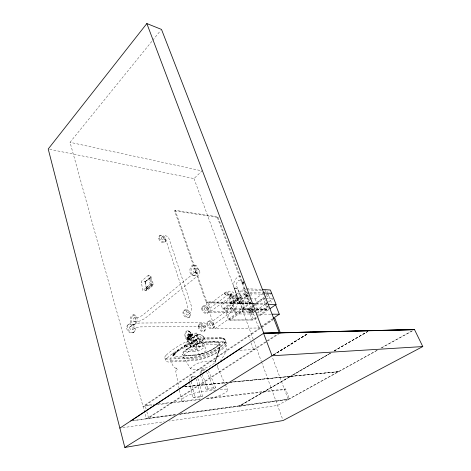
<?xml version="1.0" encoding="UTF-8"?>
<svg xmlns="http://www.w3.org/2000/svg" width="471" height="471" viewBox="0 0 471 471"><rect width="100%" height="100%" fill="white"/><g stroke="black" fill="none" stroke-linecap="round" stroke-linejoin="round"><path stroke-width="0.35" stroke-dasharray="2.35 1.77" d="M174.453 353.65L175.695 352.367A63.991 18.092 -19.7 0 1 188.906 342.87L190.885 341.734A11.598 3.474 -18.9 0 1 203.107 337.954L217.684 337.507C220.293 337.625 224.532 337.065 225.332 340.356M174.288 353.297C176.902 354.428 172.274 356.641 172.916 354.045M145.251 281.64L145.203 281.982L144.356 281.44L145.15 282.206L144.356 281.44M145.256 282.064L145.039 281.811M243.695 282.158L242.93 282.211L243.177 281.558M217.861 364.848L217.702 368.081L217.614 367.398L225.02 383.959M150.567 276.236L150.437 277.678M192.333 335.064C192.05 336.382 191.338 332.626 192.404 334.887C190.219 339.603 189.536 330.907 192.286 334.946M225.409 343.453L225.256 344.766C218.55 352.985 207.817 357.601 197.561 359.55L173.593 360.986L171.415 360.851L170.196 360.138L170.019 358.884C176.342 349.847 187.982 345.219 198.556 343.318L222.524 342.446L224.479 342.658L225.409 343.453C228.076 349.9 224.196 355.682 220.404 360.533M191.62 334.492C191.997 332.385 194.064 335.37 191.98 335.016M249.118 311.025L250.242 310.095L252.362 309.83L253.127 312.014L251.602 312.938L249.913 313.05L249.118 311.025L250.89 311.048L252.444 309.959M249.824 312.927L251.379 311.837L253.157 311.855M215.064 362.452L219.986 347.168L215.064 362.452C209.024 368.381 198.715 370.6 190.708 368.858L183.407 357.23L182.489 354.31M229.848 294.663C230.737 292.821 232.921 295.623 231.114 296.076C229.3 296.212 229.883 294.369 231.302 294.175M230.354 296.047L231.809 295.558M146.275 287.781L151.15 283.524L150.143 277.737C150.755 278.956 155.807 285.591 151.103 283.689M244.879 295.211L246.298 294.734L244.879 295.211L245.491 296.665L246.804 296.088L245.385 296.565M146.563 289.106L145.898 290.407L146.346 289.029M145.268 281.935L145.133 281.652M192.627 334.669L192.091 334.01L186.987 338.06L187.058 339.709L189.76 344.248L191.379 344.354L197.82 339.762L198.391 338.843L198.156 337.165L196.972 335.794L196.672 336.241L197.496 337.884L197.378 338.979L190.914 343.618C189.236 343.706 187.058 339.526 188.047 338.031L192.58 334.734L192.086 334.598L192.027 334.051M220.228 346.521L215.135 362.081L215.053 361.763C207.199 359.873 195.901 361.987 190.578 368.552L190.708 368.858M145.898 290.407L146.41 289.088M151.003 284.996L151.256 284.69L151.097 285.008M141.865 282.523L141.571 282.347L141.889 282.382M172.822 353.921L173.628 353.433M243.672 282.323C242.8 283.036 244.49 283.495 243.319 282.294M196.06 332.938L197.196 334.186A1.154 0.771 55.2 0 0 198.132 334.504A6.276 4.204 55.9 0 1 204.526 338.39L204.573 338.366A6.353 4.251 55.9 0 0 198.103 334.434A1.077 0.724 55.2 0 1 197.225 334.139L189.577 339.668L187.729 337.636A0.783 0.536 55.2 0 0 186.852 337.772A0.783 0.536 55.2 0 0 187.499 338.814L187.694 338.773A0.701 0.477 55.2 0 1 186.981 338.255A0.701 0.477 55.2 0 1 187.128 337.53L189.76 335.611A0.707 0.477 55.2 0 1 190.502 335.958L191.055 336.565L190.366 335.717A0.783 0.53 55.2 0 0 189.489 335.852A0.783 0.53 55.2 0 0 190.137 336.9L190.331 336.859A0.707 0.477 55.2 0 1 189.619 336.335A0.707 0.477 55.2 0 1 189.76 335.611M144.691 412.478L70.038 142.307L152.268 40.83M152.728 40.259L160.582 30.568M190.054 338.449C191.744 336.07 191.303 331.095 187.9 330.654M145.162 281.629L150.108 277.796L145.245 281.829L146.481 288.882L148.565 289.094L153.322 285.19L153.181 284.119L148.312 287.899L146.24 287.557M150.055 277.831L149.943 277.849M206.793 310.607L227.764 294.893M49.649 149.295L193.993 178.591L202.035 170.908L70.038 142.307M149.701 286.433L150.261 285.909M260.027 327.174L258.82 327.987L215.123 328.652L174.629 210.861L175.206 210.319L217.855 216.837L250.389 303.359L206.893 302.323L175.206 210.319M159.104 236.301L159.81 235.653M161.476 237.396C163.596 234.464 168.406 235.524 169.166 239.044L191.12 305.131C192.239 308.587 191.338 312.944 188.106 314.946A1.772 1.177 53.3 0 1 185.774 313.174A1.772 1.177 53.3 0 1 187.611 312.244A1.772 1.177 53.3 0 1 188.106 314.946M177.573 350.736C176.03 352.491 172.315 353.939 173.122 356.794M163.849 239.745L165.286 238.874L164.562 238.985L165.48 239.186L165.191 238.885L166.004 240.21L187.794 306.362L187.841 309.718L186.228 311.961M164.797 242.123L165.509 241.488M201.064 370.995L202.565 369.67M174.629 210.861L217.272 217.337L217.855 216.837M200.469 375.487L206.357 389.7L207.905 388.381L215.583 387.586L209.636 373.532A5.311 3.474 50.9 0 0 208.153 371.266M206.357 389.7L214.034 388.887L215.583 387.586M145.245 281.829L150.143 277.737M127.835 324.937L128.618 324.295M130.155 326.621L134.518 324.101L139.016 323.041L202.477 322.606C204.143 322.482 205.892 323.477 205.974 325.278L205.162 327.157L203.454 328.587M132.587 329.647L135.901 327.698L139.816 326.898L203.266 326.291L202.365 325.455L202.654 324.678L201.247 325.85M177.084 351.136L178.421 350.059M133.334 332.608A4.722 3.48 51.4 0 0 131.697 325.202A4.722 3.48 51.4 0 0 126.675 328.54A4.722 3.48 51.4 0 0 133.334 332.608L134.123 331.978A4.728 3.474 51.4 0 0 132.481 324.566A4.728 3.474 51.4 0 0 127.458 327.904A4.728 3.474 51.4 0 0 134.123 331.978M189.772 338.714L188.035 339.185A4.051 2.673 89.4 0 1 185.88 332.95A4.051 2.673 89.4 0 1 190.508 333.285A4.051 2.673 89.4 0 1 188.035 339.185M183.855 310.566L184.632 309.965M207.54 301.829L210.808 311.296L254.375 311.761L251.037 302.894L207.54 301.829L206.239 302.812L251.255 303.913M202.489 306.48L203.26 305.897M188.924 317.531A4.31 2.879 53.3 0 0 187.134 310.866A4.31 2.879 53.3 0 0 183.078 313.768A4.31 2.879 53.3 0 0 188.924 317.531L189.701 316.942A4.316 2.879 53.3 0 0 187.905 310.271A4.316 2.879 53.3 0 0 183.855 313.174A4.316 2.879 53.3 0 0 189.701 316.942M204.644 307.94L225.25 292.426C235.9 285.997 241.735 305.332 233.092 310.736L212.021 325.891M209.854 323.188L231.791 307.139L231.549 307.38C234.228 304.242 234.358 299.197 231.903 295.9L232.126 296.147L230.213 294.675L230.613 294.793L229.495 294.463L229.907 294.587L228.464 294.622L228.877 294.528L227.481 295.158M207.411 313.227L208.188 312.65M241.123 297.613L226.045 308.605L230.131 320.056L245.426 309.212L241.123 297.613L229.76 297.242L209.489 312.267L255.158 312.726M249.324 293.674L245.691 293.533L234.087 302.005L232.709 298.22L244.255 289.712L246.433 289.806M199.033 324.325L199.822 323.742M261.205 289.394L244.031 288.593L221.664 305.126L221.423 305.655L222.589 308.952L245.42 292.226L249.071 292.379M224.061 308.97L239.662 297.566L243.578 308.152L254.599 308.328M207.682 321.728L208.465 321.157M187.087 337.46L189.725 335.54M187.128 337.53A0.701 0.477 55.2 0 1 187.87 337.878L190.537 335.917M190.343 336.93L187.705 338.843M191.055 336.565L196.089 332.897M187.841 340.668L194.494 335.858M187.87 337.878L189.548 339.715L197.196 334.186M198.103 334.434L190.449 339.956A1.066 0.724 55.4 0 1 189.577 339.668M189.548 339.715A1.142 0.777 55.4 0 0 190.484 340.027L198.132 334.504M204.084 331.272L204.879 330.701M190.284 343.7L196.96 338.92M190.372 343.812L197.049 339.032M212.639 328.528L213.428 327.963M251.496 303.242L249.318 303.189L236.195 312.55L232.727 303L251.661 303.454M250.172 298.767L255.27 298.92L263.313 293.18M263.884 292.774L266.757 290.725L267.24 291.955M243.578 308.152L242.465 308.941L242.824 309.912L255.317 310.077M249.748 303.819L251.037 302.894M238.196 297.519L242.471 309.1L249.795 303.877M215.123 328.652L235.806 313.922L255.388 314.063M253.492 309.106L224.585 308.587L228.641 319.992L242.824 309.912M204.573 338.366L196.837 343.842A6.205 4.227 56.1 0 0 190.484 340.027M192.922 346.98L199.627 342.229M193.01 347.086L199.716 342.34M252.391 303.471L255.306 303.542L264.101 297.319M264.684 296.901L268.205 294.41L265.303 294.298M253.539 305.12L248.135 308.941L252.238 319.933L258.114 315.888M254.14 304.696L263.148 298.326L264.502 298.373L268.835 309.547L258.302 316.783M248.971 309.329L252.556 306.798M253.098 306.415L266.298 297.107M266.892 296.683L271.078 293.727M195.453 350.124L202.183 345.402M253.068 312.667L267.852 302.364M268.446 301.952L273.174 298.655M146.552 288.876L151.326 284.943L151.156 283.677M255.888 312.732L258.803 312.756L268.293 306.191M256.43 309.153L265.985 309.294L267.092 308.529L263.148 298.326M258.703 315.488L266.345 310.224L265.985 309.294M230.131 320.056L253.622 319.997L257.719 317.183M260.628 326.768L272.685 318.679M273.398 318.979L143.001 406.361L151.756 405.325M146.081 408.981L145.115 405.513L273.204 319.791M279.332 332.926L146.457 418.86L144.885 413.185M146.852 411.76L148.589 418.007L279.126 333.698M145.822 281.328L145.239 281.711M273.292 354.981L308.24 333.215M273.439 354.975L308.387 333.209M273.339 355.11L308.293 333.35M273.486 355.105L308.44 333.35M174.476 353.65L174.087 353.851M234.776 288.293L235.406 287.958A1.501 0.53 -20.3 0 0 234.858 289.059A1.501 0.53 -20.3 0 0 237.207 288.028L237.213 288.04M236.866 288.393C229.389 291.796 235.129 272.132 241.994 277.631M180.116 414.144L239.168 406.102L330.471 353.073M334.145 350.877L367.774 331.384M290.36 376.341L239.168 406.102M330.401 353.203L290.56 376.358L231.944 381.957M334.192 350.995L367.71 331.507M338.366 371.648L290.525 376.441L239.333 406.196L288.146 399.437L377.206 350.206M330.518 353.191L290.684 376.347L338.508 371.743M334.316 350.989L367.827 331.507M180.517 413.679L289.371 398.919L285.597 388.94L284.519 389.552L204.991 399.014M380.968 348.075L411.931 330.995M377.324 350.277L277.566 405.449L169.283 421.009M381.663 347.828L412.631 330.748M191.238 377.236L192.869 376.476M230.855 307.957L231.561 307.634L231.19 307.775M148.495 275.152L141.229 281.352L142.737 290.454C146.716 292.114 150.172 287.375 152.451 284.82L150.838 275.765L148.542 275.141L150.214 284.384L142.866 290.53M189.519 382.381L193.086 397.765L194.741 397.047L202.424 396.17L198.809 380.927A5.263 3.762 68 0 0 197.708 378.454M193.086 397.765L200.764 396.888L202.424 396.17M174.099 353.856L172.857 353.915M146.611 288.723L146.234 288.67M173.864 353.362L174.482 353.285M122.778 427.692L164.196 421.739M148.589 418.007L176.166 414.268M131.421 420.774L175.606 414.757M132.904 420.703L175.642 414.88M178.692 414.462L288.287 399.526L272.226 356.959M250.442 295.335L251.426 295.064L251.084 294.157L250.254 293.904M156.861 404.719L199.904 399.602M145.115 405.513L154.576 404.395M158.221 403.971L200.434 398.984M206.257 398.301L285.597 388.94M215.848 390.041L201.317 391.601A12.693 2.92 -18.8 0 0 184.238 397.5A12.693 2.92 -18.8 0 0 186.098 401.263M220.204 389.576L223.831 389.187A12.24 2.744 -19.3 0 1 224.855 392.908A12.24 2.744 -19.3 0 1 208.624 398.584M184.502 386.585L227.422 382.399M184.544 386.726L227.464 382.529M229.795 382.299L338.567 371.666M185.115 386.756L227.305 382.629M229.63 382.399L290.401 376.453M146.351 288.752L145.039 281.846M239.874 350.247L254.623 349.523M187.694 339.644A4.504 2.967 89.4 0 0 190.437 333.091A4.504 2.967 89.4 0 0 185.303 332.709A4.504 2.967 89.4 0 0 187.694 339.644C192.027 339.597 192.568 331.372 188.223 331.095M188.594 336.371A1.248 0.824 89.4 0 0 189.354 334.551A1.248 0.824 89.4 0 0 187.929 334.451A1.248 0.824 89.4 0 0 188.594 336.371C189.99 336.394 189.86 333.839 188.653 333.88M188.859 335.794A0.677 0.447 89.4 0 0 189.265 334.81A0.677 0.447 89.4 0 0 188.494 334.757A0.677 0.447 89.4 0 0 188.859 335.794L190.726 335.746A0.671 0.447 89.4 0 0 191.132 334.763A0.671 0.447 89.4 0 0 190.361 334.71A0.671 0.447 89.4 0 0 190.726 335.746M188.889 334.445L190.755 334.404M248.411 295.5L244.632 295.123L243.884 294.087L247.563 293.627M133.075 324.731L134.264 324.725M134.188 321.823L139.699 321.075L144.65 318.667L197.844 275.706C202.1 273.227 199.239 267.263 194.664 268.24M228.641 319.992L252.238 319.933M134.394 317.813A2.008 1.213 -88.6 0 1 135.289 320.922A2.008 1.213 -88.6 0 1 133.193 320.722A2.008 1.213 -88.6 0 1 134.394 317.813L138.621 317.289L142.16 315.564L196.001 271.42L195.759 272.373L195.612 272.079L196.431 272.992L194.476 272.615M133.134 314.916L134.317 314.922M256.112 314.069L271.337 314.175M256.053 310.089L266.345 310.224M242.471 309.1L253.445 309.259M256.371 309.3L268.811 309.482M222.589 308.952L253.475 309.329M256.401 309.37L268.835 309.547M255.335 308.34L267.092 308.529M251.991 303.93L267.322 304.284M252.226 303.259L267.493 303.624M232.709 298.22L249.447 298.744M265.944 298.42L272.456 298.632M250.048 293.704L264.572 294.269M249.795 292.409L262.924 292.944M247.163 289.842L261.676 290.495M264.584 290.625L266.033 290.689M193.41 275.682L194.605 275.759M194.14 265.061A5.352 3.585 -85.8 0 1 196.066 273.68A5.352 3.585 -85.8 0 1 189.978 272.303A5.352 3.585 -85.8 0 1 194.14 265.061L195.335 265.155A5.346 3.585 -85.8 0 1 197.267 273.757A5.346 3.585 -85.8 0 1 191.173 272.385A5.346 3.585 -85.8 0 1 195.335 265.155M175 354.569L173.222 355.175M174.57 353.327L174.629 353.385A11.41 3.344 -18.5 0 0 177.19 356.382L193.575 355.47A18.734 5.446 -19 0 0 214.717 348.246L220.769 344.107A18.811 5.493 -19.1 0 0 219.386 337.524M243.501 282.241L243.996 283.006M243.042 281.705L243.536 282.465M242.942 281.852L243.648 283.065M242.889 281.994L243.519 283.036M242.883 282.117L243.425 282.977M242.865 283.365L240.557 280.31L238.762 280.163C236.365 281.646 236.13 285.185 237.249 287.893L242.312 301.552A1.513 0.506 -20.3 0 1 240.204 302.723A1.513 0.506 -20.3 0 1 240.128 301.823A1.513 0.506 -20.3 0 1 242.312 301.552M247.911 295.529L250.384 299.791M232.933 294.987L236.118 300.592M237.849 289.553L243.695 300.804M170.196 360.138L173.41 366.591L177.479 369.582L176.784 368.917L176.866 367.969L175.783 371.507L179.268 389.411M225.315 384.619L227.687 389.917M214.034 388.887L208.123 374.851A5.299 3.48 51 0 0 206.645 372.585M201.982 374.162L207.905 388.381M267.481 292.568L271.855 303.73M255.27 298.92L256.66 302.582M255.306 303.542L258.803 312.756M217.272 217.337L258.82 327.987M244.255 289.712L249.318 303.189M249.495 308.958L253.622 319.997M193.993 178.591L261.311 361.322M261.564 362.011L282.612 419.149M234.405 288.817L239.451 302.512M248.5 335.664L250.201 340.298M251.167 342.947L253.592 349.57M229.76 297.242L235.806 313.922M199.48 270.118L199.81 271.037M225.527 340.927L226.522 343.789M219.245 343.071L220.234 345.938M186.163 345.113L186.545 346.315M184.296 345.743L184.679 346.944M164.874 357.842L165.763 360.81M200.764 396.888L197.172 381.675A5.252 3.768 68.1 0 0 196.077 379.208M191.155 381.628L194.741 397.047M235.07 290.631L237.943 303.024M179.416 390.112L181.618 400.656M244.202 296.96L245.403 303.2M229.136 296.453L230.301 302.841M250.843 301.905A3.073 1.013 -20.5 0 1 246.686 303.642A3.073 1.013 -20.5 0 1 246.045 302.288A3.073 1.013 -20.5 0 1 250.319 300.786M244.255 283.265A1.519 0.742 -32.9 0 1 242.812 283.283A1.519 0.742 -32.9 0 1 243.625 281.935M189.348 381.051A5.252 3.768 68.1 0 1 194.252 377.495M190.996 379.655A5.263 3.762 68 0 1 195.883 376.735M201.612 372.938A5.311 3.474 50.9 0 1 206.051 369.682M200.022 373.68A5.299 3.48 51 0 1 204.549 371.007M224.114 293.303C223.89 294.987 233.587 296.206 231.756 293.415L227.982 292.862L224.125 293.286M151.674 284.643L152.174 285.255L151.674 284.643M196.719 336.347L197.479 335.935L196.743 336.318M166.128 355.199L166.075 355.24A12.864 3.768 -18.3 0 0 169.666 359.09L191.514 357.842A20.012 5.764 -19 0 0 217.767 348.87L220.828 346.786A20.094 5.817 -19.1 0 0 219.109 338.696L197.255 339.361A13.076 3.921 -18.7 0 0 181.105 344.348L180.134 344.931A66.052 18.71 -19.5 0 0 166.663 354.698L166.128 355.199M167.028 358.19L166.981 358.231A12.894 3.721 -18.4 0 0 170.561 362.022L192.421 360.68A20.053 5.693 -19 0 0 218.721 351.678L221.794 349.606A20.135 5.746 -19.1 0 0 220.116 341.61L198.244 342.376A13.106 3.874 -18.7 0 0 182.065 347.38L181.088 347.963A66.181 18.475 -19.5 0 0 167.57 357.695L167.028 358.19M174.441 354.174L174.394 354.216A12.693 3.697 -18.5 0 0 177.75 358.037L191.332 357.277A20 5.782 -19 0 0 217.573 348.31L220.634 346.22A20.082 5.835 -19.1 0 0 218.909 338.113L205.332 338.514A12.9 3.839 -18.9 0 0 189.424 343.436L188.453 344.013A65.251 18.345 -19.7 0 0 174.982 353.68L174.441 354.174M187.723 348.458L185.421 350.094A14.56 4.239 -18.8 0 0 187.623 355.682L194.529 355.311A14.719 4.245 -19 0 0 213.946 348.675L215.859 347.368A14.76 4.274 -19.1 0 0 214.464 341.469L207.552 341.71A14.607 4.268 -18.9 0 0 187.723 348.458M202.813 340.486L196.119 345.219L199.421 355.334L206.192 350.665L202.813 340.486M188.665 351.419L186.363 353.05A14.589 4.186 -18.9 0 0 188.541 358.561L195.453 358.166A14.748 4.192 -19 0 0 214.906 351.507L216.825 350.206A14.789 4.221 -19.1 0 0 215.453 344.378L208.535 344.648A14.636 4.215 -18.9 0 0 188.665 351.419M147.759 287.952L147.04 288.44L147.776 287.958M195.088 354.922L188.182 355.287A13.93 4.056 -18.8 0 1 185.085 350.712A37.18 10.615 -19.3 0 1 189.207 347.786A13.965 4.08 -18.9 0 1 206.963 342.123L213.869 341.881A13.812 3.998 -19.1 0 1 216.218 346.644A38.881 11.498 -18.6 0 1 213.281 348.711A13.783 3.974 -19 0 1 195.088 354.922M194.664 351.319L184.691 351.796A15.602 4.533 -18.9 0 1 187.77 349.223A15.631 4.551 -18.9 0 1 192.044 346.574L202.024 346.167A6.076 1.772 -18.9 0 1 202.771 348.546A6.076 1.772 -18.9 0 1 194.664 351.319M224.997 293.221A1.766 1.083 53.4 0 0 227.128 295.335A1.766 1.083 53.4 0 0 226.945 292.827A1.766 1.083 53.4 0 0 224.997 293.221M230.602 308.788A1.79 1.107 54.6 0 0 232.756 310.919A1.79 1.107 54.6 0 0 232.556 308.334A1.79 1.107 54.6 0 0 230.602 308.788M209.583 324.019A1.737 1.13 55 0 0 211.679 326.079A1.737 1.13 55 0 0 211.55 323.524A1.737 1.13 55 0 0 209.583 324.019M201.665 308.746A4.174 2.696 53.7 0 0 206.863 313.498A4.174 2.696 53.7 0 0 206.28 307.345A4.174 2.696 53.7 0 0 201.665 308.746M202.436 308.164A4.18 2.696 53.7 0 0 207.64 312.921A4.18 2.696 53.7 0 0 207.052 306.762A4.18 2.696 53.7 0 0 202.436 308.164M204.373 308.74A1.713 1.107 53.7 0 0 206.451 310.783A1.713 1.107 53.7 0 0 206.333 308.299A1.713 1.107 53.7 0 0 204.373 308.74M206.875 324.072A4.21 2.738 55 0 0 212.091 328.823A4.21 2.738 55 0 0 211.473 322.523A4.21 2.738 55 0 0 206.875 324.072M207.658 323.495A4.215 2.732 55 0 0 212.886 328.252A4.215 2.732 55 0 0 212.262 321.958A4.215 2.732 55 0 0 207.658 323.495M159.428 237.99A4.08 2.573 47.3 0 0 165.05 241.835A4.08 2.573 47.3 0 0 163.478 235.912A4.08 2.573 47.3 0 0 159.428 237.99M158.721 238.638A4.074 2.573 47.3 0 0 164.338 242.477A4.074 2.573 47.3 0 0 162.772 236.554A4.074 2.573 47.3 0 0 158.721 238.638M161.306 238.185A1.672 1.054 47.3 0 0 163.543 239.951A1.672 1.054 47.3 0 0 163.137 237.578A1.672 1.054 47.3 0 0 161.306 238.185M195.447 272.108A2.19 1.472 -85.8 0 0 195.165 268.376A2.19 1.472 -85.8 0 0 193.11 270.801A2.19 1.472 -85.8 0 0 195.447 272.108M136.466 323.082A4.898 2.956 -88.6 0 0 134.977 315.022A4.898 2.956 -88.6 0 0 131.474 321.363A4.898 2.956 -88.6 0 0 136.466 323.082M135.277 323.088A4.91 2.956 -88.6 0 0 133.793 315.017A4.91 2.956 -88.6 0 0 130.29 321.369A4.91 2.956 -88.6 0 0 135.277 323.088M245.185 297.248A2.008 0.677 -20.5 0 0 247.987 295.688A2.008 0.677 -20.5 0 0 245.108 296.029A2.008 0.677 -20.5 0 0 245.185 297.248M239.486 303.448A3.109 1.036 -20.3 0 0 243.813 301.046A3.109 1.036 -20.3 0 0 239.333 301.593A3.109 1.036 -20.3 0 0 239.486 303.448M231.891 303.271A3.15 1.06 -20.1 0 0 236.254 300.839A3.15 1.06 -20.1 0 0 231.685 301.393A3.15 1.06 -20.1 0 0 231.891 303.271M230.184 296.754A2.055 0.712 -20.1 0 0 233.021 295.152A2.055 0.712 -20.1 0 0 230.031 295.5A2.055 0.712 -20.1 0 0 230.184 296.754M196.719 340.197A2.061 1.389 55.8 0 0 199.327 342.429A2.061 1.389 55.8 0 0 198.962 339.267A2.061 1.389 55.8 0 0 196.719 340.197M188.011 334.451A1.248 0.824 89.4 0 0 188.677 336.371A1.248 0.824 89.4 0 0 189.436 334.551A1.248 0.824 89.4 0 0 188.011 334.451M188.3 334.569A1.024 0.677 89.4 0 0 188.847 336.141A1.024 0.677 89.4 0 0 189.472 334.651A1.024 0.677 89.4 0 0 188.3 334.569M190.031 344.978A2.043 1.395 56 0 0 192.615 347.18A2.043 1.395 56 0 0 192.28 344.036A2.043 1.395 56 0 0 190.031 344.978M193.493 339.385A6.152 4.139 55.8 0 0 201.288 346.008A6.152 4.139 55.8 0 0 200.169 336.565A6.152 4.139 55.8 0 0 193.493 339.385M186.81 344.189A6.094 4.162 56 0 0 194.552 350.73A6.094 4.162 56 0 0 193.504 341.334A6.094 4.162 56 0 0 186.81 344.189M196.607 340.168A2.202 1.484 55.8 0 0 199.392 342.552A2.202 1.484 55.8 0 0 199.009 339.173A2.202 1.484 55.8 0 0 196.607 340.168M189.919 344.949A2.184 1.49 56 0 0 192.686 347.304A2.184 1.49 56 0 0 192.327 343.942A2.184 1.49 56 0 0 189.919 344.949M184.644 345.849A0.983 0.294 -18.5 0 0 186.157 345.196A0.983 0.294 -18.5 0 0 184.885 345.243A0.983 0.294 -18.5 0 0 184.644 345.849M185.026 347.05A0.989 0.294 -18.5 0 0 186.545 346.397A0.989 0.294 -18.5 0 0 185.268 346.444A0.989 0.294 -18.5 0 0 185.026 347.05M129.719 327.557A1.943 1.425 51.4 0 0 132.133 329.865A1.943 1.425 51.4 0 0 132.245 326.986A1.943 1.425 51.4 0 0 129.719 327.557M198.962 326.144A4.304 2.838 54.9 0 0 204.314 331.001A4.304 2.838 54.9 0 0 203.737 324.548A4.304 2.838 54.9 0 0 198.962 326.144M198.173 326.721A4.298 2.838 54.9 0 0 203.519 331.572A4.298 2.838 54.9 0 0 202.948 325.125A4.298 2.838 54.9 0 0 198.173 326.721M200.958 326.697A1.766 1.166 54.9 0 0 203.095 328.787A1.766 1.166 54.9 0 0 202.983 326.185A1.766 1.166 54.9 0 0 200.958 326.697"/><path stroke-width="0.71" d="M279.332 332.926L161.506 29.426L146.84 23.55L48.213 149.001L124.833 447.45L283.118 420.521L422.787 346.568L414.504 329.57M270.024 308.652L276.088 304.484L270.366 290.03L262.641 289.465M273.286 318.272L279.315 314.228L275.576 304.749M241.605 347.675L182.365 386.938M119.87 428.11L263.76 333.168L414.651 329.582L369.282 330.66M280.357 332.903L275.023 318.573L274.004 318.573M124.833 447.45L272.038 355.776L422.787 346.568M414.562 329.682L263.554 333.303L272.038 355.776M272.061 314.181L279.315 314.228M268.058 304.301L276.088 304.484M263.654 292.974L271.679 293.309M369.17 330.666L310.513 332.055M310.365 332.061L263.866 333.168M146.84 23.55L263.76 333.168M182.206 387.044L130.732 421.003"/></g></svg>
